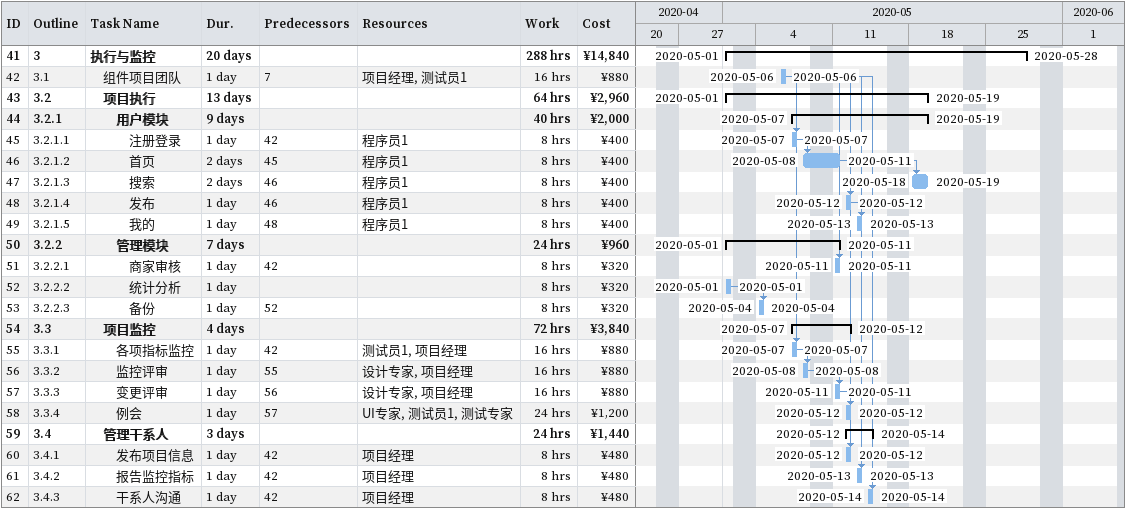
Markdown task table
| ID | WBS | Task | Duration | Start | Finish | Predecessors | Resources | Work (h) | Cost (¥) |
|---|---|---|---|---|---|---|---|---|---|
| 41 | 3 | **执行与监控** | 20d | 2020-05-01 | 2020-05-28 |  |  | 288 | 14840 |
| 42 | 3.1 | 组件项目团队 | 1d | 2020-05-06 | 2020-05-06 | 7 | 项目经理, 测试员1 | 16 | 880 |
| 43 | 3.2 | **项目执行** | 13d | 2020-05-01 | 2020-05-19 |  |  | 64 | 2960 |
| 44 | 3.2.1 | **用户模块** | 9d | 2020-05-07 | 2020-05-19 |  |  | 40 | 2000 |
| 45 | 3.2.1.1 | 注册登录 | 1d | 2020-05-07 | 2020-05-07 | 42 | 程序员1 | 8 | 400 |
| 46 | 3.2.1.2 | 首页 | 2d | 2020-05-08 | 2020-05-11 | 45 | 程序员1 | 8 | 400 |
| 47 | 3.2.1.3 | 搜索 | 2d | 2020-05-18 | 2020-05-19 | 46 | 程序员1 | 8 | 400 |
| 48 | 3.2.1.4 | 发布 | 1d | 2020-05-12 | 2020-05-12 | 46 | 程序员1 | 8 | 400 |
| 49 | 3.2.1.5 | 我的 | 1d | 2020-05-13 | 2020-05-13 | 48 | 程序员1 | 8 | 400 |
| 50 | 3.2.2 | **管理模块** | 7d | 2020-05-01 | 2020-05-11 |  |  | 24 | 960 |
| 51 | 3.2.2.1 | 商家审核 | 1d | 2020-05-11 | 2020-05-11 | 42 |  | 8 | 320 |
| 52 | 3.2.2.2 | 统计分析 | 1d | 2020-05-01 | 2020-05-01 |  |  | 8 | 320 |
| 53 | 3.2.2.3 | 备份 | 1d | 2020-05-04 | 2020-05-04 | 52 |  | 8 | 320 |
| 54 | 3.3 | **项目监控** | 4d | 2020-05-07 | 2020-05-12 |  |  | 72 | 3840 |
| 55 | 3.3.1 | 各项指标监控 | 1d | 2020-05-07 | 2020-05-07 | 42 | 测试员1, 项目经理 | 16 | 880 |
| 56 | 3.3.2 | 监控评审 | 1d | 2020-05-08 | 2020-05-08 | 55 | 设计专家, 项目经理 | 16 | 880 |
| 57 | 3.3.3 | 变更评审 | 1d | 2020-05-11 | 2020-05-11 | 56 | 设计专家, 项目经理 | 16 | 880 |
| 58 | 3.3.4 | 例会 | 1d | 2020-05-12 | 2020-05-12 | 57 | UI专家, 测试员1, 测试专家 | 24 | 1200 |
| 59 | 3.4 | **管理干系人** | 3d | 2020-05-12 | 2020-05-14 |  |  | 24 | 1440 |
| 60 | 3.4.1 | 发布项目信息 | 1d | 2020-05-12 | 2020-05-12 | 42 | 项目经理 | 8 | 480 |
| 61 | 3.4.2 | 报告监控指标 | 1d | 2020-05-13 | 2020-05-13 | 42 | 项目经理 | 8 | 480 |
| 62 | 3.4.3 | 干系人沟通 | 1d | 2020-05-14 | 2020-05-14 | 42 | 项目经理 | 8 | 480 |
